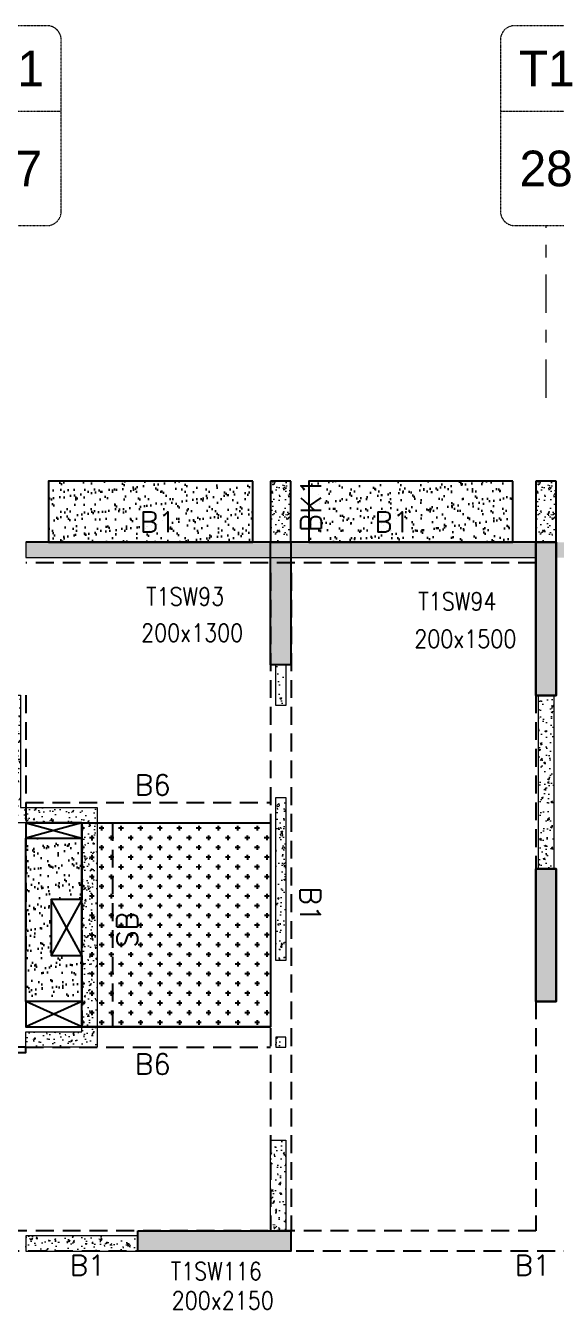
# Model space of a CAD drawing. Header units: millimetres. Extents: x 1078357 to 2594950, y -4969473 to -4636555.
# Drawn here: x 1309072 to 1314272, y -4660053 to -4647470 of the extents above; entities that cross this region are included whole.
import ezdxf
from ezdxf.enums import TextEntityAlignment as Align

# ---------------------------------------------------------------- set-up
doc = ezdxf.new("R2010")
doc.units = ezdxf.units.MM
for name, pattern in [('CENTER', [2, 1.25, -0.25, 0.25, -0.25]), ('CONTINOUS', [0]), ('DGN STYLE 7', [8.34, 3.75, -1.67, 1.25, -1.67]), ('HIDDEN', [0.375, 0.25, -0.125]), ('New Retail block$0$CONTINOUS', [0])]:
    doc.linetypes.add(name, pattern=pattern)
for name, color, linetype, lineweight in [('A-_ANOTDIMA_D-', 6, 'Continuous', 13), ('A-_ANOTGRID_E-', 8, 'DGN STYLE 7', 13), ('COL. NO.', 30, 'Continuous', 25), ('COL. SIZE', 7, 'Continuous', 25), ('GRID LINE', 8, 'Continuous', 0), ('HATCH', 8, 'Continuous', 30), ('S-NON STR RCC WALL', 8, 'Continuous', 0)]:
    doc.layers.add(name, color=color, linetype=linetype, lineweight=lineweight)
for name, color, linetype in [('B-200x325', 201, 'HIDDEN'), ('B-200x650', 241, 'HIDDEN'), ('B-300xSLAB THK.', 151, 'Continuous'), ('BK1-200x650', 241, 'HIDDEN'), ('DROP SLAB', 8, 'Continuous'), ('S-COLUMN_SHEAR WALL', 1, 'Continuous'), ('S-PROJECTION', 54, 'New Retail block$0$CONTINOUS'), ('SLAB FOLD', 8, 'Continuous')]:
    doc.layers.add(name, color=color, linetype=linetype)
doc.styles.add('ROMANS', font='romans.shx', dxfattribs={"width": 0.85})
doc.styles.get("Standard").update_dxf_attribs({"font": 'Adani Regular.ttf', "height": 500})
pattern_1 = [(37.4701541, (-1675661.65, 9335035.87), (-4.7236114, 146.8264517), [0, -115.824, 0, -129.54, 0, -123.825]), (7.4701541, (-1675661.65, 9335035.87), (134.9689868, 214.9772528), [0, -62.484, 0, -104.394, 0, -40.005]), (327.4701541, (-1675755.38, 9335035.92), (237.2979035, 0.3075449), [0, -38.1, 0, -137.16, 0, -179.07]), (317.4701541, (-1675755.38, 9335035.92), (229.1017424, 66.759465), [0, -19.05, 0, -89.916, 0, -102.87])]

# ---------------------------------------------------------------- blocks, each defined once
blk = doc.blocks.new('G$CD63B60BD')
at = {"layer": 'COL. NO.', "linetype": 'Continuous', "style": 'ROMANS', "width": 0.85}
for s, p in [('T1SW93', (80056, 15282, -320)), ('T1SW94', (82723, 15234, -320)), ('T1SW116', (80297, 8667, -320))]:
    blk.add_text(s, height=175, dxfattribs=at).set_placement(p)
at = {"layer": 'COL. SIZE', "linetype": 'Continuous', "style": 'ROMANS', "width": 0.85}
for s, p in [('200x1300', (80006, 14926, -320)), ('200x1500', (82683, 14866, -320)), ('200x2150', (80306, 8381, -320))]:
    blk.add_text(s, height=175, dxfattribs=at).set_placement(p)
blk = doc.blocks.new('Tower grid nomenclature-ex')
at = {"layer": 'A-_ANOTGRID_E-'}
blk.add_lwpolyline([(-1250, -600), (1750, -600, 0.414214), (2000, -350), (2000, 750, 0.414214), (1750, 1000), (-1250, 1000, 0.414214), (-1500, 750), (-1500, -350, 0.414214)], format="xyb", close=True, dxfattribs=at)
blk.add_lwpolyline([(0, 1000), (0, -600)], dxfattribs=at)
at = {"layer": 'A-_ANOTGRID_E-', "flags": 8}
for p in [(-1235, 400), (1788, 400)]:
    blk.add_attdef('GRID', text='', height=625, dxfattribs=at).set_placement(p, align=Align.MIDDLE_CENTER)
blk = doc.blocks.new('T1')
at = {"layer": 'GRID LINE', "linetype": 'DGN STYLE 7', "ltscale": 100, "elevation": 0}
blk.add_lwpolyline([(123511, -31827), (123511, -30138)], dxfattribs=at)
at = {"layer": 'GRID LINE'}
ref = blk.add_blockref('Tower grid nomenclature-ex', (118199, -29018, 0), dxfattribs=dict(at, xscale=0.56, yscale=0.56, zscale=0.56, rotation=270))
ref.add_attrib('GRID', '27', dxfattribs={"layer": 'A-_ANOTGRID_E-', "height": 350}).set_placement((118311, -29578, 0), align=Align.MIDDLE_CENTER)
ref.add_attrib('GRID', 'T1', dxfattribs={"layer": 'A-_ANOTGRID_E-', "height": 350}).set_placement((118316, -28598, 0), align=Align.MIDDLE_CENTER)
ref = blk.add_blockref('Tower grid nomenclature-ex', (123399, -29018, 0), dxfattribs=dict(at, xscale=0.56, yscale=0.56, zscale=0.56, rotation=270))
ref.add_attrib('GRID', '28', dxfattribs={"layer": 'A-_ANOTGRID_E-', "height": 350}).set_placement((123511, -29578, 0), align=Align.MIDDLE_CENTER)
ref.add_attrib('GRID', 'T1', dxfattribs={"layer": 'A-_ANOTGRID_E-', "height": 350}).set_placement((123516, -28598, 0), align=Align.MIDDLE_CENTER)

msp = doc.modelspace()

# ---------------------------------------------------------------- hatches: boundary and pattern name
at = {"layer": 'DROP SLAB'}
h = msp.add_hatch(dxfattribs=at)
h.set_pattern_fill('CROSS', color=8, scale=15, angle=0.03079)
h.set_pattern_definition([(180.03079016, (-3131444.87, 14069191.235), (-95.1987999, -95.3011726), [47.625, -142.875]), (270.03079016, (-3131468.69, 14069215.03), (95.3011726, -95.1987999), [47.625, -142.875])])
h.paths.add_polyline_path([(1309621.7, -4655284.6), (1311471.6, -4655284.6), (1311471.6, -4657284.4), (1309621.7, -4657284.4)])
at = {"layer": 'HATCH'}
h = msp.add_hatch(dxfattribs=at)
h.set_pattern_fill('AR-SAND', color=8, scale=3, angle=179.97015)
h.set_pattern_definition(pattern_1)
h.paths.add_polyline_path([(1311296.9, -4651934.4), (1309296.9, -4651934.4), (1309296.9, -4652534.4), (1311296.9, -4652534.4)])
h = msp.add_hatch(dxfattribs=at)
h.set_pattern_fill('AR-SAND', color=8, scale=3, angle=179.97015)
h.set_pattern_definition(pattern_1)
h.paths.add_polyline_path([(1313846.9, -4651934.4), (1311846.9, -4651934.4), (1311846.9, -4652534.4), (1313846.9, -4652534.4)])
h = msp.add_hatch(dxfattribs=at)
h.set_pattern_fill('AR-SAND', color=8, scale=3, angle=179.97015)
h.set_pattern_definition([(37.47015413, (-3725811.25, 18703074.19), (-4.72361136, 146.8264517), [0, -115.824, 0, -129.54, 0, -123.825]), (7.4701541, (-3725811.25, 18703074.19), (134.9689868, 214.9772528), [0, -62.484, 0, -104.394, 0, -40.005]), (327.4701541, (-3725904.97, 18703074.24), (237.2979035, 0.3075449), [0, -38.1, 0, -137.16, 0, -179.07]), (317.4701541, (-3725904.97, 18703074.24), (229.1017424, 66.759465), [0, -19.05, 0, -89.916, 0, -102.87])])
h.paths.add_polyline_path([(1309071.7, -4655434.4), (1309621.7, -4655434.4), (1309621.7, -4656034.5), (1309321.7, -4656034.5), (1309321.7, -4656584.4), (1309621.7, -4656584.4), (1309621.7, -4657034.4), (1309071.7, -4657034.4)])
at = {"layer": 'S-COLUMN_SHEAR WALL', "lineweight": 25}
h = msp.add_hatch(color=1, dxfattribs=at)
h.dxf.hatch_style = 1
h.paths.add_polyline_path([(1311471.7, -4653734.4), (1311671.7, -4653734.4), (1311671.7, -4652534.4), (1311471.7, -4652534.4)])
at = {"layer": 'S-COLUMN_SHEAR WALL', "lineweight": 25, "extrusion": (-1.00316e-06, 2.11765e-11, 1)}
h = msp.add_hatch(color=1, dxfattribs=at)
h.dxf.hatch_style = 1
h.paths.add_polyline_path([(1314071.7, -4652534.4), (1314271.7, -4652534.4), (1314271.7, -4654034.4), (1314071.7, -4654034.4)])
at = {"layer": 'S-COLUMN_SHEAR WALL', "lineweight": 25, "extrusion": (1.00316e-06, 1.91639e-11, 1)}
h = msp.add_hatch(color=1, dxfattribs=at)
h.dxf.hatch_style = 1
h.paths.add_polyline_path([(1314271.7, -4652534.4), (1314071.7, -4652534.4), (1314071.7, -4654034.4), (1314271.7, -4654034.4)])
at = {"layer": 'S-COLUMN_SHEAR WALL', "lineweight": 25, "extrusion": (-1.00316e-06, 2.11765e-11, 1)}
h = msp.add_hatch(color=1, dxfattribs=at)
h.dxf.hatch_style = 1
h.paths.add_polyline_path([(1314071.7, -4657034.4), (1314271.7, -4657034.4), (1314271.7, -4655734.4), (1314071.7, -4655734.4)])
at = {"layer": 'S-COLUMN_SHEAR WALL', "lineweight": 25, "extrusion": (1.00316e-06, 1.91639e-11, 1)}
h = msp.add_hatch(color=1, dxfattribs=at)
h.dxf.hatch_style = 1
h.paths.add_polyline_path([(1314271.7, -4657034.4), (1314071.7, -4657034.4), (1314071.7, -4655734.4), (1314271.7, -4655734.4)])
at = {"layer": 'S-COLUMN_SHEAR WALL', "lineweight": 25}
h = msp.add_hatch(color=1, dxfattribs=at)
h.dxf.hatch_style = 1
h.paths.add_polyline_path([(1310171.7, -4659284.4), (1311671.7, -4659284.4), (1311671.7, -4659484.4), (1310171.7, -4659484.4)])
at = {"layer": 'S-NON STR RCC WALL'}
h = msp.add_hatch(dxfattribs=at)
h.set_pattern_fill('AR-CONC', color=256, angle=180)
h.set_pattern_definition([(50, (-7222373.18, 32903153.84), (182.184669, -15.93908554), [19.05, -209.55]), (355, (-7222373.18, 32903153.84), (-35.2434214, 191.0568452), [15.24, -167.6405842]), (100.4514447, (-7222358, 32903152.51), (146.9412471, 175.1177519), [16.1900088, -178.0902446]), (46.1842, (-7222373.18, 32903204.64), (271.0790409, -42.0423279), [28.575, -314.325]), (96.6355576, (-7222350.59, 32903201.14), (237.404134, 247.4261246), [24.2850231, -267.1356082]), (351.1841512, (-7222373.18, 32903204.64), (237.404134, 247.4261246), [22.859967, -251.459732]), (21, (-7222347.78, 32903191.94), (151.61439127, -102.2651982), [19.05, -209.55]), (326, (-7222347.78, 32903191.94), (61.80202835, 184.1879661), [15.24, -167.64]), (71.451445, (-7222335.14, 32903183.42), (213.4164193, 81.9227689), [16.1900088, -178.0899376]), (37.5, (-7222373.175, 32903153.84), (3.08860325, 84.55503887), [0, -165.608, 0, -170.18, 0, -168.275]), (7.5, (-7222373.175, 32903153.84), (66.8196625, 100.18057482), [0, -97.028, 0, -161.798, 0, -64.135]), (327.5, (-7222429.82, 32903153.84), (135.59059517, -5.72874399), [0, -63.5, 0, -198.12, 0, -262.89]), (317.5, (-7222455.22, 32903153.84), (148.1291814, 25.42649103), [0, -82.55, 0, -131.572, 0, -186.69])])
h.paths.add_polyline_path([(1311671.6, -4652534.4), (1311671.6, -4651934.4), (1311471.6, -4651934.4), (1311471.6, -4652534.4), (1311671.6, -4652534.4)], is_closed=False)
h = msp.add_hatch(dxfattribs=at)
h.set_pattern_fill('AR-CONC', color=256, angle=180)
h.set_pattern_definition([(50, (-7219773.2, 32903153.85), (182.184669, -15.93908554), [19.05, -209.55]), (355, (-7219773.2, 32903153.85), (-35.2434214, 191.0568452), [15.24, -167.6405842]), (100.4514447, (-7219758.01, 32903152.52), (146.9412471, 175.1177519), [16.1900088, -178.0902446]), (46.1842, (-7219773.2, 32903204.65), (271.0790409, -42.0423279), [28.575, -314.325]), (96.6355576, (-7219750.6, 32903201.14), (237.404134, 247.4261246), [24.2850231, -267.1356082]), (351.1841512, (-7219773.2, 32903204.65), (237.404134, 247.4261246), [22.859967, -251.459732]), (21, (-7219747.8, 32903191.95), (151.61439127, -102.2651982), [19.05, -209.55]), (326, (-7219747.8, 32903191.95), (61.80202835, 184.1879661), [15.24, -167.64]), (71.451445, (-7219735.16, 32903183.42), (213.4164193, 81.9227689), [16.1900088, -178.0899376]), (37.5, (-7219773.196, 32903153.847), (3.08860325, 84.55503887), [0, -165.608, 0, -170.18, 0, -168.275]), (7.5, (-7219773.2, 32903153.85), (66.8196625, 100.18057482), [0, -97.028, 0, -161.798, 0, -64.135]), (327.5, (-7219829.84, 32903153.847), (135.59059517, -5.72874399), [0, -63.5, 0, -198.12, 0, -262.89]), (317.5, (-7219855.24, 32903153.85), (148.1291814, 25.42649103), [0, -82.55, 0, -131.572, 0, -186.69])])
h.paths.add_polyline_path([(1314271.6, -4652534.3), (1314271.6, -4651934.4), (1314071.6, -4651934.4), (1314071.6, -4652534.4), (1314271.6, -4652534.4)], is_closed=False)
h = msp.add_hatch(dxfattribs=at)
h.set_pattern_fill('AR-CONC', color=256)
h.set_pattern_definition([(50, (-4011974.1, 18799845.6), (182.184669, -15.9390855), [19.05, -209.55]), (355, (-4011974.1, 18799845.6), (-35.2434214, 191.0568452), [15.24, -167.6405842]), (100.4514447, (-4011958.92, 18799844.27), (146.9412471, 175.1177519), [16.1900088, -178.0902446]), (46.1842, (-4011974.1, 18799896.4), (271.0790409, -42.042328), [28.575, -314.325]), (96.6355576, (-4011951.5, 18799892.9), (237.404134, 247.4261246), [24.285023, -267.135608]), (351.1841512, (-4011974.1, 18799896.4), (237.404134, 247.4261246), [22.859967, -251.459732]), (21, (-4011948.7, 18799883.7), (151.6143913, -102.2651982), [19.05, -209.55]), (326, (-4011948.7, 18799883.7), (61.8020283, 184.1879661), [15.24, -167.64]), (71.451445, (-4011936.07, 18799875.18), (213.4164193, 81.9227689), [16.1900088, -178.0899376]), (37.5, (-4011974.1, 18799845.6), (3.08860325, 84.55503887), [0, -165.608, 0, -170.18, 0, -168.275]), (7.5, (-4011974.1, 18799845.6), (66.8196625, 100.18057482), [0, -97.028, 0, -161.798, 0, -64.135]), (327.5, (-4012030.74, 18799845.6), (135.59059517, -5.728744), [0, -63.5, 0, -198.12, 0, -262.89]), (317.5, (-4012056.14, 18799845.6), (148.1291814, 25.42649103), [0, -82.55, 0, -131.572, 0, -186.69])])
h.paths.add_polyline_path([(1309396.9, -4652534.4), (1309071.9, -4652534.4), (1309071.9, -4652684.4), (1309396.9, -4652684.4)])
h.paths.add_polyline_path([(1311196.9, -4652534.4), (1309396.9, -4652534.4), (1309396.9, -4652684.4), (1311196.9, -4652684.4)])
h.paths.add_polyline_path([(1317146.9, -4652534.4), (1316396.9, -4652534.4), (1316396.9, -4652684.4), (1317146.9, -4652684.4)])
h.paths.add_polyline_path([(1316396.9, -4652534.4), (1314596.9, -4652534.4), (1314596.9, -4652684.4), (1316396.9, -4652684.4)])
h.paths.add_polyline_path([(1311946.9, -4652534.4), (1311196.9, -4652534.4), (1311196.9, -4652684.4), (1311946.9, -4652684.4)])
h.paths.add_polyline_path([(1313746.9, -4652534.4), (1311946.9, -4652534.4), (1311946.9, -4652684.4), (1313746.9, -4652684.4)])
h.paths.add_polyline_path([(1319269, -4652534.4), (1318946.9, -4652534.4), (1318946.9, -4652684.4), (1319269, -4652684.4)])
h.paths.add_polyline_path([(1314596.9, -4652534.4), (1314271.9, -4652534.4), (1314271.9, -4652684.4), (1314596.9, -4652684.4)])
h.paths.add_polyline_path([(1314071.9, -4652534.4), (1313746.9, -4652534.4), (1313746.9, -4652684.4), (1314071.9, -4652684.4)])
h.paths.add_polyline_path([(1318946.9, -4652534.4), (1317146.9, -4652534.4), (1317146.9, -4652684.4), (1318946.9, -4652684.4)])
h = msp.add_hatch(dxfattribs=at)
h.set_pattern_fill('AR-CONC', color=256, angle=180)
h.set_pattern_definition([(50, (1311584.92, -4520415.37), (182.18467, -15.93909), [19.05, -209.55]), (355, (1311584.92, -4520415.37), (-35.24342, 191.05685), [15.24, -167.64058]), (100.45144, (1311600.1, -4520416.7), (146.94125, 175.11775), [16.19, -178.09024]), (46.1842, (1311584.92, -4520364.57), (271.07904, -42.04233), [28.575, -314.325]), (96.63556, (1311607.5, -4520368.08), (237.40413, 247.4261), [24.285, -267.1356]), (351.18415, (1311584.92, -4520364.57), (237.40413, 247.4261), [22.85997, -251.45973]), (21, (1311610.32, -4520377.27), (151.61439, -102.2652), [19.05, -209.55]), (326, (1311610.32, -4520377.27), (61.80203, 184.18797), [15.24, -167.64]), (71.45144, (1311622.95, -4520385.8), (213.41642, 81.92277), [16.19, -178.08994]), (37.5, (1311584.92, -4520415.374), (3.088603, 84.55504), [0, -165.608, 0, -170.18, 0, -168.275]), (7.5, (1311584.92, -4520415.37), (66.81966, 100.180575), [0, -97.028, 0, -161.798, 0, -64.135]), (327.5, (1311528.28, -4520415.374), (135.590595, -5.728744), [0, -63.5, 0, -198.12, 0, -262.89]), (317.5, (1311502.88, -4520415.37), (148.12918, 25.42649), [0, -82.55, 0, -131.572, 0, -186.69])])
h.paths.add_polyline_path([(1311521.9, -4653734.4), (1311621.9, -4653734.4), (1311621.9, -4654134.4), (1311521.9, -4654134.4)])
h = msp.add_hatch(dxfattribs=at)
h.set_pattern_fill('AR-CONC', color=256, angle=180)
h.set_pattern_definition([(50, (-5109198.82, 23483864.79), (182.184669, -15.93908554), [19.05, -209.55]), (355, (-5109198.82, 23483864.79), (-35.2434214, 191.0568452), [15.24, -167.6405842]), (100.4514447, (-5109183.63, 23483863.46), (146.9412471, 175.1177519), [16.1900088, -178.0902446]), (46.1842, (-5109198.82, 23483915.59), (271.0790409, -42.042328), [28.575, -314.325]), (96.6355576, (-5109176.23, 23483912.08), (237.404134, 247.4261246), [24.2850231, -267.1356082]), (351.1841512, (-5109198.82, 23483915.6), (237.404134, 247.4261246), [22.859967, -251.459732]), (21, (-5109173.42, 23483902.89), (151.6143913, -102.2651982), [19.05, -209.55]), (326, (-5109173.42, 23483902.89), (61.8020283, 184.1879661), [15.24, -167.64]), (71.451445, (-5109160.78, 23483894.36), (213.4164193, 81.9227689), [16.1900088, -178.0899376]), (37.5, (-5109198.816, 23483864.786), (3.08860325, 84.55503887), [0, -165.608, 0, -170.18, 0, -168.275]), (7.5, (-5109198.82, 23483864.79), (66.8196625, 100.18057482), [0, -97.028, 0, -161.798, 0, -64.135]), (327.5, (-5109255.46, 23483864.786), (135.59059517, -5.728744), [0, -63.5, 0, -198.12, 0, -262.89]), (317.5, (-5109280.86, 23483864.79), (148.1291814, 25.42649103), [0, -82.55, 0, -131.572, 0, -186.69])])
h.paths.add_polyline_path([(1309771.9, -4655134.4), (1309771.9, -4657484.4), (1309071.9, -4657484.4), (1309071.9, -4657334.4), (1309621.9, -4657334.4), (1309621.9, -4655284.4), (1308871.9, -4655284.4), (1308871.9, -4654034.3), (1309021.9, -4654034.3), (1309021.9, -4655134.4)])
at = {"layer": 'S-NON STR RCC WALL', "ltscale": 700}
h = msp.add_hatch(dxfattribs=at)
h.set_pattern_fill('AR-CONC', color=256)
h.set_pattern_definition([(50, (180980.57, 163887.39), (182.184669, -15.9390855), [19.05, -209.55]), (355, (180980.57, 163887.39), (-35.2434214, 191.056845), [15.24, -167.640584]), (100.4514447, (180995.75, 163886.06), (146.941247, 175.117752), [16.190009, -178.0902446]), (46.1842, (180980.57, 163938.19), (271.079041, -42.042328), [28.575, -314.325]), (96.6355576, (181003.16, 163934.68), (237.404134, 247.426125), [24.285023, -267.135608]), (351.184151, (180980.57, 163938.2), (237.404134, 247.426125), [22.859967, -251.459732]), (21, (181005.97, 163925.49), (151.6143913, -102.265198), [19.05, -209.55]), (326, (181005.97, 163925.49), (61.802028, 184.187966), [15.24, -167.64]), (71.451445, (181018.6, 163916.96), (213.416419, 81.922769), [16.190009, -178.0899376]), (37.5, (180980.567, 163887.39), (3.08860325, 84.5550389), [0, -165.608, 0, -170.18, 0, -168.275]), (7.5, (180980.57, 163887.39), (66.8196625, 100.1805748), [0, -97.028, 0, -161.798, 0, -64.135]), (327.5, (180923.925, 163887.39), (135.5905952, -5.728744), [0, -63.5, 0, -198.12, 0, -262.89]), (317.5, (180898.52, 163887.39), (148.1291814, 25.426491), [0, -82.55, 0, -131.572, 0, -186.69])])
h.paths.add_polyline_path([(1314096.9, -4654034.3), (1314246.9, -4654034.3), (1314246.9, -4655734.3), (1314096.9, -4655734.3)])
at = {"layer": 'S-NON STR RCC WALL'}
h = msp.add_hatch(dxfattribs=at)
h.set_pattern_fill('AR-CONC', color=256, angle=180)
h.set_pattern_definition([(50, (2408809.64, -9204434.56), (182.184669, -15.9390855), [19.05, -209.55]), (355, (2408809.64, -9204434.56), (-35.2434214, 191.056845), [15.24, -167.640584]), (100.4514447, (2408824.82, -9204435.89), (146.941247, 175.117752), [16.190009, -178.0902446]), (46.1842, (2408809.64, -9204383.76), (271.079041, -42.042328), [28.575, -314.325]), (96.6355576, (2408832.23, -9204387.26), (237.404134, 247.426125), [24.285023, -267.135608]), (351.184151, (2408809.64, -9204383.76), (237.404134, 247.426125), [22.859967, -251.459732]), (21, (2408835.04, -9204396.46), (151.6143913, -102.265198), [19.05, -209.55]), (326, (2408835.04, -9204396.46), (61.802028, 184.187966), [15.24, -167.64]), (71.451445, (2408847.67, -9204404.98), (213.416419, 81.922769), [16.190009, -178.0899376]), (37.5, (2408809.636, -9204434.56), (3.08860325, 84.5550389), [0, -165.608, 0, -170.18, 0, -168.275]), (7.5, (2408809.64, -9204434.56), (66.8196625, 100.1805748), [0, -97.028, 0, -161.798, 0, -64.135]), (327.5, (2408752.994, -9204434.56), (135.5905952, -5.728744), [0, -63.5, 0, -198.12, 0, -262.89]), (317.5, (2408727.6, -9204434.56), (148.1291814, 25.426491), [0, -82.55, 0, -131.572, 0, -186.69])])
h.paths.add_polyline_path([(1311521.9, -4655034.4), (1311621.9, -4655034.4), (1311621.9, -4656634.4), (1311521.9, -4656634.4)])
h = msp.add_hatch(dxfattribs=at)
h.set_pattern_fill('AR-CONC', color=256, angle=180)
h.set_pattern_definition([(50, (2408796.42, -9205799.23), (182.184669, -15.9390855), [19.05, -209.55]), (355, (2408796.42, -9205799.23), (-35.2434214, 191.056845), [15.24, -167.640584]), (100.4514447, (2408811.6, -9205800.55), (146.941247, 175.117752), [16.190009, -178.0902446]), (46.1842, (2408796.42, -9205748.43), (271.079041, -42.042328), [28.575, -314.325]), (96.6355576, (2408819, -9205751.93), (237.404134, 247.426125), [24.285023, -267.135608]), (351.184151, (2408796.42, -9205748.43), (237.404134, 247.426125), [22.859967, -251.459732]), (21, (2408821.82, -9205761.13), (151.6143913, -102.265198), [19.05, -209.55]), (326, (2408821.82, -9205761.13), (61.802028, 184.187966), [15.24, -167.64]), (71.451445, (2408834.46, -9205769.65), (213.416419, 81.922769), [16.190009, -178.0899376]), (37.5, (2408796.42, -9205799.226), (3.08860325, 84.5550389), [0, -165.608, 0, -170.18, 0, -168.275]), (7.5, (2408796.42, -9205799.23), (66.8196625, 100.1805748), [0, -97.028, 0, -161.798, 0, -64.135]), (327.5, (2408739.78, -9205799.226), (135.5905952, -5.728744), [0, -63.5, 0, -198.12, 0, -262.89]), (317.5, (2408714.38, -9205799.23), (148.1291814, 25.426491), [0, -82.55, 0, -131.572, 0, -186.69])])
h.paths.add_polyline_path([(1311521.9, -4657484.4), (1311621.9, -4657484.4), (1311621.9, -4657384.4), (1311521.9, -4657384.4)])
h = msp.add_hatch(dxfattribs=at)
h.set_pattern_fill('AR-CONC', color=256, angle=180)
h.set_pattern_definition([(50, (-6140063.28, 28167883.97), (182.184669, -15.93908554), [19.05, -209.55]), (355, (-6140063.28, 28167883.97), (-35.2434214, 191.0568452), [15.24, -167.6405842]), (100.4514447, (-6140048.1, 28167882.64), (146.9412471, 175.1177519), [16.1900088, -178.0902446]), (46.1842, (-6140063.28, 28167934.77), (271.0790409, -42.042328), [28.575, -314.325]), (96.6355576, (-6140040.7, 28167931.26), (237.404134, 247.4261246), [24.2850231, -267.1356082]), (351.1841512, (-6140063.28, 28167934.77), (237.404134, 247.4261246), [22.859967, -251.459732]), (21, (-6140037.88, 28167922.07), (151.6143913, -102.2651982), [19.05, -209.55]), (326, (-6140037.88, 28167922.07), (61.8020283, 184.1879661), [15.24, -167.64]), (71.451445, (-6140025.24, 28167913.54), (213.4164193, 81.9227689), [16.1900088, -178.0899376]), (37.5, (-6140063.28, 28167883.966), (3.08860325, 84.55503887), [0, -165.608, 0, -170.18, 0, -168.275]), (7.5, (-6140063.28, 28167883.97), (66.8196625, 100.18057482), [0, -97.028, 0, -161.798, 0, -64.135]), (327.5, (-6140119.92, 28167883.966), (135.59059517, -5.72874399), [0, -63.5, 0, -198.12, 0, -262.89]), (317.5, (-6140145.32, 28167883.97), (148.1291814, 25.42649103), [0, -82.55, 0, -131.572, 0, -186.69])])
h.paths.add_polyline_path([(1311471.9, -4658394.4), (1311621.9, -4658394.4), (1311621.9, -4659284.3), (1311471.9, -4659284.3)])
h = msp.add_hatch(dxfattribs=at)
h.set_pattern_fill('AR-CONC', color=256)
h.set_pattern_definition([(50, (-4011974.1, 18799845.6), (182.184669, -15.9390855), [19.05, -209.55]), (355, (-4011974.1, 18799845.6), (-35.2434214, 191.0568452), [15.24, -167.6405842]), (100.4514447, (-4011958.92, 18799844.27), (146.9412471, 175.1177519), [16.1900088, -178.0902446]), (46.1842, (-4011974.1, 18799896.4), (271.0790409, -42.042328), [28.575, -314.325]), (96.6355576, (-4011951.5, 18799892.9), (237.404134, 247.4261246), [24.285023, -267.135608]), (351.1841512, (-4011974.1, 18799896.4), (237.404134, 247.4261246), [22.859967, -251.459732]), (21, (-4011948.7, 18799883.7), (151.6143913, -102.2651982), [19.05, -209.55]), (326, (-4011948.7, 18799883.7), (61.8020283, 184.1879661), [15.24, -167.64]), (71.451445, (-4011936.07, 18799875.18), (213.4164193, 81.9227689), [16.1900088, -178.0899376]), (37.5, (-4011974.1, 18799845.6), (3.08860325, 84.55503887), [0, -165.608, 0, -170.18, 0, -168.275]), (7.5, (-4011974.1, 18799845.6), (66.8196625, 100.18057482), [0, -97.028, 0, -161.798, 0, -64.135]), (327.5, (-4012030.74, 18799845.6), (135.59059517, -5.728744), [0, -63.5, 0, -198.12, 0, -262.89]), (317.5, (-4012056.14, 18799845.6), (148.1291814, 25.42649103), [0, -82.55, 0, -131.572, 0, -186.69])])
h.paths.add_polyline_path([(1310171.7, -4659334.4), (1309071.9, -4659334.4), (1309071.9, -4659484.3), (1310171.7, -4659484.3)])

# ---------------------------------------------------------------- linework, layer by layer
at = {"layer": 'B-200x325', "ltscale": 700}
for p, q in [((1309071.6, -4655084.6, 0), (1311471.5, -4655084.6, 0)), ((1309071.7, -4657484.4, 0), (1311471.5, -4657484.4, 0))]:
    msp.add_line(p, q, dxfattribs=at)
at = {"layer": 'B-200x325', "linetype": 'Continuous', "ltscale": 700}
for p, q in [((1309071.6, -4655284.6, 0), (1311471.5, -4655284.6, 0)), ((1309071.7, -4657284.4, 0), (1311471.5, -4657284.4, 0))]:
    msp.add_line(p, q, dxfattribs=at)
at = {"layer": 'B-200x650', "linetype": 'CONTINOUS', "ltscale": 700}
for p, q in [((1311671.6, -4651934.4, 0), (1311471.6, -4651934.4, 0)), ((1311471.6, -4651934.4, 0), (1311471.6, -4652534.4, 0)), ((1311671.6, -4652534.4, 0), (1311671.6, -4651934.4, 0)), ((1314271.6, -4651934.4, 0), (1314071.6, -4651934.4, 0)), ((1314071.6, -4651934.4, 0), (1314071.6, -4652534.4, 0)), ((1314271.6, -4652534.4, 0), (1314271.6, -4651934.4, 0)), ((1314071.9, -4652534.4, 0), (1309071.9, -4652534.4, 0))]:
    msp.add_line(p, q, dxfattribs=at)
at = {"layer": 'B-200x650', "linetype": 'HIDDEN', "ltscale": 700}
for p, q in [((1314071.9, -4652734.4, 0), (1309071.9, -4652734.4, 0)), ((1311471.9, -4652834.4, 0), (1311471.9, -4659284.3, 0)), ((1311671.9, -4652834.4, 0), (1311671.9, -4659284.3, 0)), ((1309071.9, -4654034.3, 0), (1309071.9, -4656534.4, 0)), ((1314071.9, -4654034.3, 0), (1314071.9, -4655734.3, 0)), ((1314071.9, -4657034.4, 0), (1314071.9, -4659284.4, 0)), ((1314071.9, -4659284.3, 0), (1308396.7, -4659284.3, 0)), ((1316621.9, -4659484.3, 0), (1308396.7, -4659484.3, 0))]:
    msp.add_line(p, q, dxfattribs=at)
at = {"layer": 'B-300xSLAB THK.', "linetype": 'HIDDEN', "ltscale": 700}
for p, q in [((1309621.6, -4655284.9, 0), (1309621.6, -4657284.7, 0)), ((1309921.6, -4655284.9, 0), (1309921.6, -4657284.7, 0))]:
    msp.add_line(p, q, dxfattribs=at)
at = {"layer": 'BK1-200x650', "linetype": 'Continuous', "ltscale": 700, "elevation": 0}
msp.add_lwpolyline([(1309071.9, -4657484.4), (1308871.9, -4657484.4), (1308871.9, -4657534.6), (1309071.9, -4657534.6)], close=True, dxfattribs=at)
at = {"layer": 'DROP SLAB', "color": 3, "linetype": 'CONTINOUS', "ltscale": 500}
for p, q in [((1309071.7, -4655284.4, 0), (1309621.7, -4655434.4, 0)), ((1309620.9, -4655284.7, 0), (1309071.7, -4655434.4, 0)), ((1309621.8, -4656034.4, 0), (1309321.7, -4656584.4, 0)), ((1309621.8, -4656584.4, 0), (1309321.7, -4656034.4, 0)), ((1309621.7, -4657284.5, 0), (1309071.7, -4657034.4, 0)), ((1309621.7, -4657034.4, 0), (1309071.9, -4657284.5, 0))]:
    msp.add_line(p, q, dxfattribs=at)
at = {"layer": 'DROP SLAB', "color": 3, "linetype": 'CONTINOUS', "ltscale": 500, "elevation": 0}
for points in [[(1309621.7, -4655284.7), (1309071.7, -4655284.7), (1309071.7, -4655434.4), (1309621.7, -4655434.4)], [(1309621.7, -4655284.6), (1311471.6, -4655284.6), (1311471.6, -4657284.4), (1309621.7, -4657284.4)], [(1309621.7, -4656034.4), (1309321.7, -4656034.4), (1309321.7, -4656584.4), (1309621.7, -4656584.4)], [(1309621.7, -4657034.4), (1309071.9, -4657034.4), (1309071.9, -4657284.5), (1309621.7, -4657284.5)]]:
    msp.add_lwpolyline(points, close=True, dxfattribs=at)
at = {"layer": 'S-COLUMN_SHEAR WALL', "color": 1, "lineweight": 25, "elevation": 0}
for points in [[(1311471.7, -4652534.4), (1311671.7, -4652534.4), (1311671.7, -4653734.4), (1311471.7, -4653734.4)], [(1310171.7, -4659284.4), (1311671.7, -4659284.4), (1311671.7, -4659484.4), (1310171.7, -4659484.4)]]:
    msp.add_lwpolyline(points, close=True, dxfattribs=at)
at = {"layer": 'S-COLUMN_SHEAR WALL', "color": 1, "lineweight": 25, "extrusion": (-1.00316e-06, 2.11765e-11, 1), "elevation": -1.3}
for points in [[(1314071.7, -4652534.4), (1314271.7, -4652534.4), (1314271.7, -4654034.4), (1314071.7, -4654034.4)], [(1314071.7, -4657034.4), (1314271.7, -4657034.4), (1314271.7, -4655734.4), (1314071.7, -4655734.4)]]:
    msp.add_lwpolyline(points, close=True, dxfattribs=at)
at = {"layer": 'S-COLUMN_SHEAR WALL', "color": 1, "lineweight": 25, "extrusion": (1.00316e-06, 1.91639e-11, 1)}
for points, elevation in [([(1314271.7, -4652534.4), (1314071.7, -4652534.4), (1314071.7, -4654034.4), (1314271.7, -4654034.4)], 1.3), ([(1314271.7, -4657034.4), (1314071.7, -4657034.4), (1314071.7, -4655734.4), (1314271.7, -4655734.4)], 1)]:
    msp.add_lwpolyline(points, close=True, dxfattribs=dict(at, elevation=elevation))
at = {"layer": 'S-NON STR RCC WALL', "elevation": 0}
for points in [[(1314071.9, -4652534.4), (1309071.9, -4652534.4), (1309071.9, -4652684.4), (1314071.9, -4652684.4)], [(1311521.9, -4653734.4), (1311621.9, -4653734.4), (1311621.9, -4654134.4), (1311521.9, -4654134.4)], [(1309771.9, -4655134.4), (1309771.9, -4657484.4), (1309071.9, -4657484.4), (1309071.9, -4657334.4), (1309621.9, -4657334.4), (1309621.9, -4655284.4), (1308871.9, -4655284.4), (1308871.9, -4654034.3), (1309021.9, -4654034.3), (1309021.9, -4655134.4)]]:
    msp.add_lwpolyline(points, close=True, dxfattribs=at)
at = {"layer": 'S-NON STR RCC WALL', "ltscale": 700, "elevation": 0}
for points in [[(1314096.9, -4654034.3), (1314246.9, -4654034.3), (1314246.9, -4655734.3), (1314096.9, -4655734.3)], [(1311521.9, -4655034.4), (1311621.9, -4655034.4), (1311621.9, -4656634.4), (1311521.9, -4656634.4)], [(1311521.9, -4657484.4), (1311621.9, -4657484.4), (1311621.9, -4657384.4), (1311521.9, -4657384.4)], [(1311471.9, -4658394.4), (1311621.9, -4658394.4), (1311621.9, -4659284.3), (1311471.9, -4659284.3)], [(1310171.7, -4659334.4), (1309071.9, -4659334.4), (1309071.9, -4659484.3), (1310171.7, -4659484.3)]]:
    msp.add_lwpolyline(points, close=True, dxfattribs=at)
at = {"layer": 'S-PROJECTION', "elevation": 0}
for points in [[(1311296.9, -4651934.4), (1309296.9, -4651934.4), (1309296.9, -4652534.4), (1311296.9, -4652534.4)], [(1313846.9, -4651934.4), (1311846.9, -4651934.4), (1311846.9, -4652534.4), (1313846.9, -4652534.4)]]:
    msp.add_lwpolyline(points, close=True, dxfattribs=at)
at = {"layer": 'SLAB FOLD', "color": 8, "ltscale": 1000, "elevation": 0}
msp.add_lwpolyline([(1309071.7, -4655434.4), (1309621.7, -4655434.4), (1309621.7, -4656034.5), (1309321.7, -4656034.5), (1309321.7, -4656584.4), (1309621.7, -4656584.4), (1309621.7, -4657034.4), (1309071.7, -4657034.4), (1309071.7, -4655434.4)], dxfattribs=at)

# ---------------------------------------------------------------- block references
at = {"layer": 'A-_ANOTDIMA_D-', "color": 2, "linetype": 'CENTER', "ltscale": 700}
msp.add_blockref('T1', (1190661.1, -4619291.7, 0), dxfattribs=at)
at = {"layer": 'A-_ANOTDIMA_D-', "color": 2, "ltscale": 700}
msp.add_blockref('G$CD63B60BD', (1230196.7, -4668434.4, 0), dxfattribs=at)

# ---------------------------------------------------------------- texts
at = {"layer": 'B-200x325', "linetype": 'Continuous', "ltscale": 700, "style": 'ROMANS'}
for p in [(1310141.1, -4655012.5, -2.7), (1310141.1, -4657749.6, -2.7)]:
    msp.add_text('B6', height=200, rotation=359.99866, dxfattribs=at).set_placement(p)
at = {"layer": 'B-200x650', "linetype": 'HIDDEN', "ltscale": 500, "style": 'ROMANS'}
for s, rotation, p in [('BK1', 90, (1311967.2, -4652434, 50)), ('B1', 359.99906, (1310190.3, -4652434, -2.7)), ('B1', 359.99906, (1312487.6, -4652434, -2.7)), ('B1', 269.99906, (1311762.3, -4655909.3, -2.7)), ('B1', 359.99906, (1309502.4, -4659721.5, -2.7)), ('B1', 359.99906, (1313862, -4659721.5, -2.7))]:
    msp.add_text(s, height=200, rotation=rotation, dxfattribs=at).set_placement(p)
at = {"layer": 'B-300xSLAB THK.', "linetype": 'Continuous', "ltscale": 700, "style": 'ROMANS'}
msp.add_text('SB', height=200, rotation=90.00094, dxfattribs=at).set_placement((1310166.3, -4656509, -2.7))

doc.saveas('drawing.dxf')
